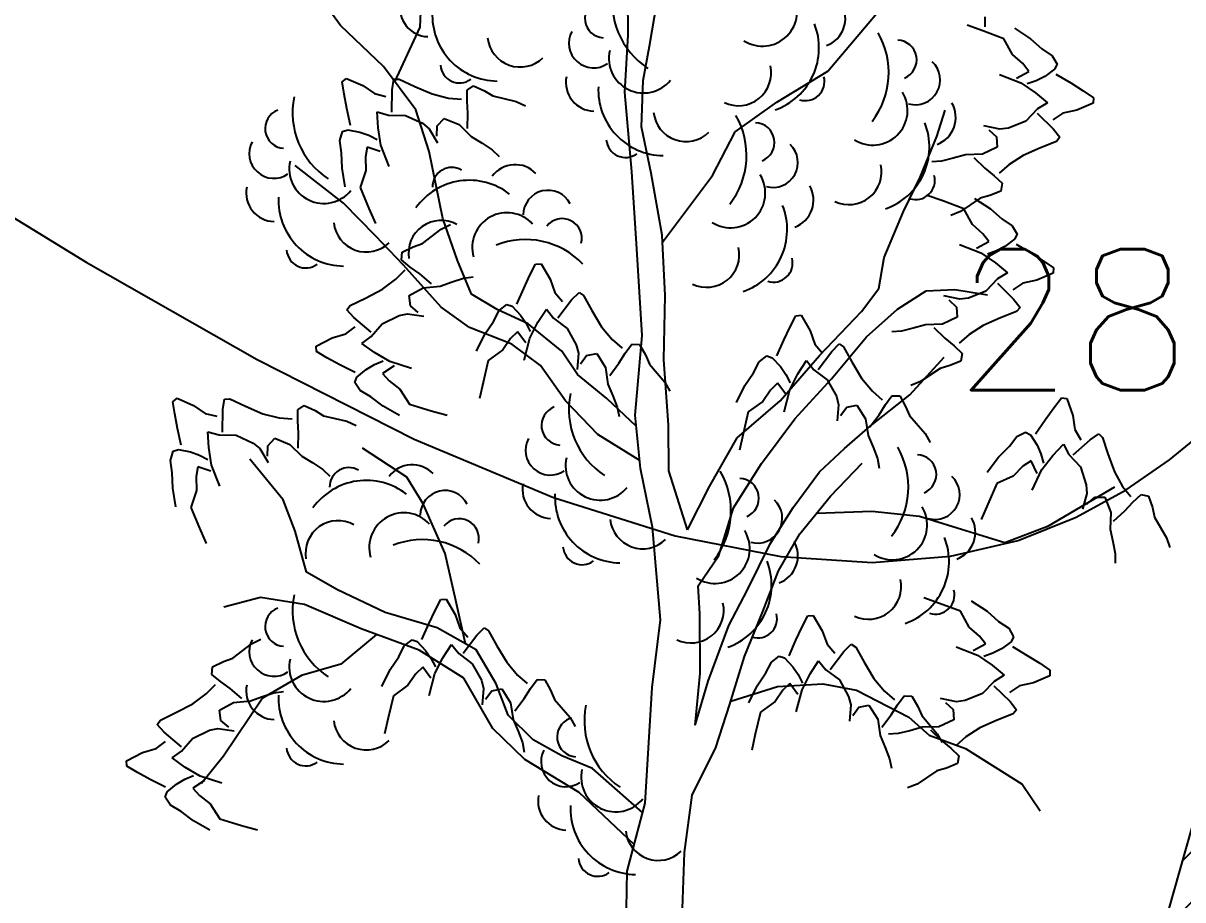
# Model space of a CAD drawing. Extents: x 524954 to 526204, y 9523489 to 9524010.
# Drawn here: x 525864.15 to 525872.38, y 9523757.46 to 9523763.68 of the extents above; entities that cross this region are included whole.
import ezdxf
from ezdxf.enums import TextEntityAlignment as Align

# ---------------------------------------------------------------- set-up
doc = ezdxf.new("R2010")
doc.units = 0
doc.header["$PDMODE"] = 33
doc.header["$PDSIZE"] = 0.1
doc.linetypes.add('ACAD_ISO12W100', pattern=[21, 12, -3, 0, -3, 0, -3])
for name, color, linetype in [('Arbre', 34, 'ACAD_ISO12W100'), ('Cloture', 7, 'Continuous'), ('CN_02_00', 4, 'Continuous'), ('Murs', 1, 'Continuous'), ('TopoAlt', 3, 'Continuous'), ('TOPOJIS', 7, 'Continuous')]:
    doc.layers.add(name, color=color, linetype=linetype)
doc.styles.add('Simplex 1.0', font='Simplex.shx', dxfattribs={"width": 0.99, "height": 1})

# ---------------------------------------------------------------- blocks, each defined once
blk = doc.blocks.new('TCPOINT M')
at = {"color": 0}
blk.add_point((0, 0), dxfattribs=at)
at = {"layer": 'TopoAlt', "style": 'Simplex 1.0', "width": 0.99}
blk.add_attdef('ALT', (0.15, 0.15), '', height=1, dxfattribs=at)
blk = doc.blocks.new('v088')
at = {"linetype": 'Continuous'}
for p, q in [((-1.8121, 9.0349), (-1.7966, 9.483)), ((-0.337, 8.9787), (-0.339, 9.3704)), ((-2.3783, 9.048), (-2.4742, 9.1766)), ((-0.1861, 8.901), (-0.1306, 9.2193)), ((1.08, 8.7222), (1.4442, 9.1527)), ((2.1964, 9.1077), (2.1964, 9.0385)), ((-2.0737, 8.7558), (-2.3783, 9.048)), ((-1.992, 8.6473), (-1.8121, 9.0349)), ((-0.3597, 8.574), (-0.337, 8.9787)), ((2.1801, 9.009), (2.0697, 9.0483)), ((2.3301, 8.953), (2.1801, 9.009)), ((2.4064, 9.0272), (2.519, 8.9533)), ((-0.2308, 8.6575), (-0.1861, 8.901)), ((2.3912, 8.8412), (2.3301, 8.953)), ((2.519, 8.9533), (2.6006, 8.8814)), ((2.4646, 8.7765), (2.3912, 8.8412)), ((2.6006, 8.8814), (2.6731, 8.832)), ((2.6731, 8.832), (2.7077, 8.7725)), ((-1.8434, 8.4497), (-2.0737, 8.7558)), ((2.5067, 8.7213), (2.4646, 8.7765)), ((2.6907, 8.7368), (2.6207, 8.6861)), ((2.7077, 8.7725), (2.6907, 8.7368)), ((-2.3661, 8.6466), (-2.3369, 8.6719)), ((-2.3527, 8.5599), (-2.3661, 8.6466)), ((-2.3369, 8.6719), (-2.2212, 8.6209)), ((-2.0108, 8.5916), (-1.9993, 8.6654)), ((-1.9993, 8.6654), (-1.9613, 8.6665)), ((-1.9613, 8.6665), (-1.8509, 8.6153)), ((-0.2426, 8.3277), (-0.2308, 8.6575)), ((0.7177, 8.5032), (1.08, 8.7222)), ((2.2998, 8.7005), (2.4501, 8.6406)), ((2.421, 8.6735), (2.5067, 8.7213)), ((2.5609, 8.6554), (2.4969, 8.632)), ((2.6207, 8.6861), (2.5609, 8.6554)), ((2.7005, 8.7027), (2.8047, 8.6399)), ((-2.2212, 8.6209), (-2.1379, 8.5634)), ((-2.1379, 8.5634), (-2.0557, 8.544)), ((-2.0143, 8.4309), (-2.0108, 8.5916)), ((-1.8509, 8.6153), (-1.7269, 8.5617)), ((-1.7269, 8.5617), (-1.6118, 8.5324)), ((-1.4805, 8.509), (-1.4801, 8.5879)), ((-1.4801, 8.5879), (-1.4347, 8.6192)), ((-1.4347, 8.6192), (-1.3575, 8.5833)), ((-1.3575, 8.5833), (-1.2966, 8.547)), ((-0.3105, 8.0091), (-0.3597, 8.574)), ((2.4501, 8.6406), (2.5548, 8.5702)), ((2.5548, 8.5702), (2.6402, 8.4985)), ((2.8047, 8.6399), (2.8931, 8.5838)), ((2.8931, 8.5838), (2.9656, 8.5345)), ((-2.3334, 8.4571), (-2.3527, 8.5599)), ((-1.6118, 8.5324), (-1.519, 8.5242)), ((-1.4754, 8.4248), (-1.4805, 8.509)), ((-1.2966, 8.547), (-1.1322, 8.5082)), ((-1.1322, 8.5082), (-1.066, 8.4775)), ((0.4236, 8.2918), (0.7177, 8.5032)), ((2.6402, 8.4985), (2.5697, 8.4555)), ((2.9641, 8.4958), (2.8478, 8.4461)), ((2.9656, 8.5345), (2.9641, 8.4958)), ((-2.3082, 8.3381), (-2.3334, 8.4571)), ((-2.1178, 8.4334), (-2.0382, 8.4112)), ((-2.1118, 8.322), (-2.1178, 8.4334)), ((-2.0382, 8.4112), (-1.9184, 8.4092)), ((-1.9184, 8.4092), (-1.7971, 8.3529)), ((-1.7501, 8.1531), (-1.8434, 8.4497)), ((-1.4776, 8.3159), (-1.4754, 8.4248)), ((1.8546, 8.2596), (1.9129, 8.4473)), ((2.5697, 8.4555), (2.4865, 8.3693)), ((2.5678, 8.4245), (2.6828, 8.3123)), ((2.749, 8.4244), (2.6787, 8.3776)), ((2.8478, 8.4461), (2.749, 8.4244)), ((-2.0919, 8.1974), (-2.1118, 8.322)), ((-1.7971, 8.3529), (-1.7497, 8.3134)), ((-1.6937, 8.2606), (-1.6931, 8.3341)), ((-1.6931, 8.3341), (-1.643, 8.3873)), ((-1.643, 8.3873), (-1.5356, 8.3441)), ((-1.5356, 8.3441), (-1.4515, 8.2595)), ((-0.1735, 7.9995), (-0.2426, 8.3277)), ((2.3013, 8.3113), (2.188, 8.335)), ((2.3625, 8.3191), (2.3013, 8.3113)), ((2.4865, 8.3693), (2.3625, 8.3191)), ((-2.384, 8.2298), (-2.3641, 8.2956)), ((-2.3641, 8.2956), (-2.3264, 8.3076)), ((-2.3264, 8.3076), (-2.2415, 8.291)), ((-2.2415, 8.291), (-2.1783, 8.2684)), ((-2.1783, 8.2684), (-2.1175, 8.2375)), ((-1.7497, 8.3134), (-1.6897, 8.2145)), ((-1.4515, 8.2595), (-1.374, 8.2128)), ((0.2621, 7.9837), (0.4236, 8.2918)), ((1.7363, 7.971), (1.8546, 8.2596)), ((2.2245, 8.3065), (2.2778, 8.2559)), ((2.2778, 8.2559), (2.2824, 8.183)), ((2.6828, 8.3123), (2.7289, 8.2536)), ((2.7289, 8.2536), (2.7037, 8.225)), ((-2.3706, 8.1431), (-2.384, 8.2298)), ((-2.1895, 8.1837), (-2.2011, 8.1153)), ((-2.0961, 8.1537), (-2.1895, 8.1837)), ((-2.0331, 8.0467), (-2.0919, 8.1974)), ((-1.6531, 7.6763), (-1.7501, 8.1531)), ((-1.374, 8.2128), (-1.3019, 8.1659)), ((-1.3019, 8.1659), (-1.2515, 8.1184)), ((2.2824, 8.183), (2.1776, 8.1339)), ((2.591, 8.1793), (2.4672, 8.1253)), ((2.7037, 8.225), (2.591, 8.1793)), ((-2.3674, 8.0343), (-2.3706, 8.1431)), ((-2.2011, 8.1153), (-2.1982, 8.0174)), ((1.8878, 8.0848), (1.8187, 8.0804)), ((1.9713, 8.1055), (1.8878, 8.0848)), ((2.0584, 8.1303), (1.9713, 8.1055)), ((2.1776, 8.1339), (2.0584, 8.1303)), ((2.1174, 8.1109), (2.1954, 8.0349)), ((2.4672, 8.1253), (2.3672, 8.0611)), ((-2.3581, 7.786), (-2.6995, 8.0525)), ((-2.3445, 7.9016), (-2.3674, 8.0343)), ((-2.1982, 8.0174), (-2.2383, 7.8966)), ((-0.2742, 7.4626), (-0.3105, 8.0091)), ((-0.0959, 7.5596), (-0.1735, 7.9995)), ((2.1954, 8.0349), (2.2605, 7.9811)), ((2.3672, 8.0611), (2.2979, 7.9989)), ((-0.0934, 7.5087), (0.2621, 7.9837)), ((1.617, 7.726), (1.7363, 7.971)), ((2.2605, 7.9811), (2.3179, 7.927)), ((2.3179, 7.927), (2.3098, 7.8725)), ((-2.2383, 7.8966), (-2.1768, 7.7487)), ((1.8965, 7.8022), (1.7861, 7.8414)), ((2.1627, 7.8208), (2.0222, 7.7271)), ((2.2308, 7.8405), (2.1627, 7.8208)), ((2.3098, 7.8725), (2.2308, 7.8405)), ((-2.1294, 7.5544), (-2.3581, 7.786)), ((-2.1768, 7.7487), (-2.1302, 7.6412)), ((2.0465, 7.7461), (1.8965, 7.8022)), ((2.1075, 7.6343), (2.0465, 7.7461)), ((2.1227, 7.8203), (2.2353, 7.7465)), ((2.2353, 7.7465), (2.3169, 7.6746)), ((-1.5474, 7.38), (-1.6531, 7.6763)), ((1.4808, 7.3998), (1.617, 7.726)), ((2.0222, 7.7271), (1.9545, 7.6997)), ((2.3169, 7.6746), (2.3894, 7.6252)), ((-1.7972, 7.4997), (-1.6632, 7.6026)), ((-1.6632, 7.6026), (-1.5976, 7.6345)), ((2.1809, 7.5696), (2.1075, 7.6343)), ((2.3894, 7.6252), (2.424, 7.5657)), ((-1.9323, 7.3471), (-2.1294, 7.5544)), ((-1.8638, 7.4754), (-1.7972, 7.4997)), ((-0.0745, 7.1309), (-0.0959, 7.5596)), ((2.0162, 7.4937), (2.1664, 7.4338)), ((2.1373, 7.4666), (2.223, 7.5144)), ((2.223, 7.5144), (2.1809, 7.5696)), ((2.407, 7.5299), (2.337, 7.4793)), ((2.424, 7.5657), (2.407, 7.5299)), ((2.4169, 7.4959), (2.521, 7.4331)), ((-1.9448, 7.3833), (-1.9404, 7.4382)), ((-1.9404, 7.4382), (-1.8638, 7.4754)), ((-0.2365, 6.8477), (-0.2742, 7.4626)), ((2.1664, 7.4338), (2.2711, 7.3633)), ((2.2772, 7.4485), (2.2132, 7.4252)), ((2.337, 7.4793), (2.2772, 7.4485)), ((2.521, 7.4331), (2.6094, 7.377)), ((-1.8839, 7.3331), (-1.9448, 7.3833)), ((-1.6648, 7.048), (-1.9323, 7.3471)), ((-1.8154, 7.2839), (-1.8839, 7.3331)), ((-1.4491, 7.1395), (-1.5474, 7.38)), ((-1.0336, 7.2746), (-0.9936, 7.3527)), ((-0.9936, 7.3527), (-0.9551, 7.3561)), ((-0.9551, 7.3561), (-0.8913, 7.2468)), ((1.4418, 7.1813), (1.4808, 7.3998)), ((2.2711, 7.3633), (2.3565, 7.2916)), ((2.6094, 7.377), (2.6819, 7.3276)), ((2.6819, 7.3276), (2.6805, 7.289)), ((-2.0805, 7.1754), (-1.985, 7.2461)), ((-1.985, 7.2461), (-1.9201, 7.3129)), ((-1.7325, 7.2133), (-1.8154, 7.2839)), ((-1.587, 7.2285), (-1.5051, 7.2548)), ((-1.5051, 7.2548), (-1.4365, 7.2638)), ((-1.0783, 7.18), (-1.0336, 7.2746)), ((-0.8913, 7.2468), (-0.8575, 7.1514)), ((2.286, 7.2486), (2.2028, 7.1624)), ((2.3565, 7.2916), (2.286, 7.2486)), ((2.6805, 7.289), (2.5641, 7.2392)), ((-2.2004, 7.1132), (-2.0805, 7.1754)), ((-1.8923, 7.1303), (-1.791, 7.1862)), ((-1.791, 7.1862), (-1.6722, 7.1979)), ((-1.6722, 7.1979), (-1.587, 7.2285)), ((-1.1277, 7.0688), (-1.0783, 7.18)), ((1.3209, 7.0171), (1.4418, 7.1813)), ((1.5755, 7.0348), (1.778, 7.1634)), ((1.778, 7.1634), (1.983, 7.1739)), ((1.983, 7.1739), (2.2139, 7.1352)), ((2.2028, 7.1624), (2.0788, 7.1122)), ((2.2841, 7.2177), (2.3991, 7.1055)), ((2.4653, 7.2176), (2.395, 7.1707)), ((2.5641, 7.2392), (2.4653, 7.2176)), ((-2.3098, 7.06), (-2.2004, 7.1132)), ((-1.8828, 7.0578), (-1.8923, 7.1303)), ((-1.2665, 7.0314), (-1.4491, 7.1395)), ((-0.8575, 7.1514), (-0.8023, 7.0875)), ((-0.8351, 6.9716), (-0.7381, 7.0997)), ((-0.7381, 7.0997), (-0.6855, 7.1528)), ((-0.6855, 7.1528), (-0.654, 7.1313)), ((-0.654, 7.1313), (-0.5947, 7.0251)), ((-0.0837, 6.6768), (-0.0745, 7.1309)), ((2.0176, 7.1045), (1.9044, 7.1282)), ((1.9408, 7.0996), (1.9941, 7.049)), ((2.0788, 7.1122), (2.0176, 7.1045)), ((2.3991, 7.1055), (2.4452, 7.0467)), ((-2.333, 7.0298), (-2.3098, 7.06)), ((-2.283, 6.9743), (-2.333, 7.0298)), ((-1.963, 6.9891), (-1.9025, 7.0009)), ((-1.9025, 7.0009), (-1.7879, 6.9849)), ((-1.8262, 7.0109), (-1.8828, 7.0578)), ((-1.4628, 6.9029), (-1.6648, 7.048)), ((-1.2925, 6.9474), (-1.2526, 7.0255)), ((-1.0467, 6.9303), (-1.2665, 7.0314)), ((-1.2526, 7.0255), (-1.1978, 7.0672)), ((-1.1978, 7.0672), (-1.1602, 7.0548)), ((-1.1602, 7.0548), (-1.1012, 6.9916)), ((-0.978, 6.9406), (-0.9175, 7.0343)), ((-0.9175, 7.0343), (-0.8661, 6.9697)), ((-0.5947, 7.0251), (-0.5257, 6.909)), ((1.0227, 6.7061), (1.3209, 7.0171)), ((1.3557, 6.8374), (1.5755, 7.0348)), ((1.9941, 7.049), (1.9988, 6.9761)), ((2.4201, 7.0181), (2.3073, 6.9725)), ((2.4452, 7.0467), (2.4201, 7.0181)), ((-2.1607, 6.8701), (-2.283, 6.9743)), ((-2.1606, 6.8391), (-2.0833, 6.9307)), ((-2.0833, 6.9307), (-1.963, 6.9891)), ((-1.3538, 6.8575), (-1.2925, 6.9474)), ((-1.1012, 6.9916), (-1.0633, 6.9361)), ((-1.0633, 6.9361), (-1.0322, 6.8755)), ((-0.8063, 6.7363), (-1.0467, 6.9303)), ((-1.0349, 6.828), (-0.978, 6.9406)), ((-0.8661, 6.9697), (-0.7702, 6.8978)), ((0.8128, 6.9092), (0.8527, 6.9872)), ((0.8527, 6.9872), (0.8913, 6.9906)), ((0.8913, 6.9906), (0.9551, 6.8814)), ((1.7747, 6.9234), (1.6876, 6.8986)), ((1.8939, 6.9271), (1.7747, 6.9234)), ((1.9988, 6.9761), (1.8939, 6.9271)), ((2.1835, 6.9184), (2.0835, 6.8543)), ((2.3073, 6.9725), (2.1835, 6.9184)), ((-2.4387, 6.8298), (-2.3415, 6.858)), ((-2.3415, 6.858), (-2.2745, 6.9095)), ((-2.228, 6.7914), (-2.1606, 6.8391)), ((-1.1618, 6.7848), (-1.4628, 6.9029)), ((-1.413, 6.7366), (-1.3538, 6.8575)), ((-1.122, 6.8741), (-1.1715, 6.8255)), ((-1.0639, 6.7951), (-1.122, 6.8741)), ((-0.7702, 6.8978), (-0.705, 6.781)), ((-0.5257, 6.909), (-0.4496, 6.8178)), ((-0.2869, 6.2807), (-0.2365, 6.8477)), ((0.7681, 6.8145), (0.8128, 6.9092)), ((0.9551, 6.8814), (0.9888, 6.786)), ((1.107, 6.54), (1.3557, 6.8374)), ((1.6041, 6.8779), (1.535, 6.8736)), ((1.6876, 6.8986), (1.6041, 6.8779)), ((1.8337, 6.904), (1.9118, 6.828)), ((2.0835, 6.8543), (2.0142, 6.7921)), ((-2.5514, 6.7723), (-2.4387, 6.8298)), ((-2.5502, 6.7337), (-2.5514, 6.7723)), ((-2.1379, 6.7256), (-2.228, 6.7914)), ((-1.1715, 6.8255), (-1.2266, 6.7446)), ((-0.9597, 6.6336), (-1.1618, 6.7848)), ((-1.0757, 6.6715), (-1.0349, 6.828)), ((-0.705, 6.781), (-0.6897, 6.7213)), ((-0.4496, 6.8178), (-0.3793, 6.7567)), ((-0.357, 6.7218), (-0.3104, 6.7855)), ((-0.3104, 6.7855), (-0.2553, 6.7842)), ((-0.2553, 6.7842), (-0.2138, 6.7099)), ((0.7187, 6.7034), (0.7681, 6.8145)), ((0.9888, 6.786), (1.0441, 6.7221)), ((1.1083, 6.7343), (1.1609, 6.7873)), ((1.1609, 6.7873), (1.1923, 6.7659)), ((1.1923, 6.7659), (1.2517, 6.6597)), ((1.9118, 6.828), (1.9768, 6.7743)), ((1.9768, 6.7743), (2.0342, 6.7201)), ((-2.4746, 6.6893), (-2.5502, 6.7337)), ((-2.3827, 6.6392), (-2.4746, 6.6893)), ((-2.0288, 6.6624), (-2.1379, 6.7256)), ((-1.3299, 6.6702), (-1.3669, 6.5144)), ((-1.2266, 6.7446), (-1.3299, 6.6702)), ((-0.6972, 6.5707), (-0.8063, 6.7363)), ((-0.6897, 6.7213), (-0.6991, 6.6059)), ((-0.6753, 6.6457), (-0.6318, 6.7049)), ((-0.6318, 6.7049), (-0.56, 6.7185)), ((-0.56, 6.7185), (-0.4983, 6.6206)), ((-0.4022, 6.6506), (-0.357, 6.7218)), ((-0.2138, 6.7099), (-0.1857, 6.6447)), ((-0.0491, 6.2111), (-0.0837, 6.6768)), ((0.5938, 6.6601), (0.6485, 6.7018)), ((0.6485, 6.7018), (0.6861, 6.6893)), ((0.6861, 6.6893), (0.7451, 6.6262)), ((0.7433, 6.3831), (1.0227, 6.7061)), ((0.8684, 6.5752), (0.9289, 6.6689)), ((0.9289, 6.6689), (0.9803, 6.6043)), ((1.0112, 6.6062), (1.1083, 6.7343)), ((1.6628, 6.4272), (1.906, 6.6935)), ((2.0342, 6.7201), (2.0261, 6.6656)), ((-2.2745, 6.5836), (-2.3827, 6.6392)), ((-2.2624, 6.5503), (-2.1959, 6.6055)), ((-2.1959, 6.6055), (-2.1384, 6.6402)), ((-2.1384, 6.6402), (-2.076, 6.6678)), ((-1.9976, 6.6315), (-2.0798, 6.5781)), ((-1.8748, 6.6127), (-2.0288, 6.6624)), ((-0.7803, 6.3824), (-0.9597, 6.6336)), ((-0.4983, 6.6206), (-0.4798, 6.5027)), ((-0.4679, 6.5637), (-0.4022, 6.6506)), ((-0.1857, 6.6447), (-0.0753, 6.5169)), ((0.5538, 6.582), (0.5938, 6.6601)), ((0.7451, 6.6262), (0.7831, 6.5707)), ((0.9803, 6.6043), (1.0762, 6.5324)), ((1.2517, 6.6597), (1.3207, 6.5436)), ((1.879, 6.6139), (1.7385, 6.5203)), ((1.9472, 6.6337), (1.879, 6.6139)), ((2.0261, 6.6656), (1.9472, 6.6337)), ((-2.2769, 6.5134), (-2.2624, 6.5503)), ((-2.2384, 6.4564), (-2.2769, 6.5134)), ((-2.0798, 6.5781), (-2.0342, 6.5259)), ((-2.0342, 6.5259), (-1.9565, 6.4662)), ((-1.3669, 6.5144), (-1.3922, 6.3999)), ((-0.4884, 6.4009), (-0.6972, 6.5707)), ((-0.0753, 6.5169), (-0.0397, 6.4532)), ((0.4926, 6.4921), (0.5538, 6.582)), ((0.7244, 6.5087), (0.6749, 6.4601)), ((0.7824, 6.4297), (0.7244, 6.5087)), ((0.7831, 6.5707), (0.8142, 6.5101)), ((0.8114, 6.4626), (0.8684, 6.5752)), ((0.8455, 6.2546), (1.107, 6.54)), ((1.0762, 6.5324), (1.1414, 6.4156)), ((1.3207, 6.5436), (1.3968, 6.4523)), ((1.7385, 6.5203), (1.6708, 6.4929)), ((-2.1628, 6.412), (-2.2384, 6.4564)), ((-1.9565, 6.4662), (-1.8881, 6.3588)), ((-0.4798, 6.5027), (-0.4444, 6.4194)), ((0.4333, 6.3712), (0.4926, 6.4921)), ((0.6749, 6.4601), (0.6198, 6.3792)), ((0.7707, 6.306), (0.8114, 6.4626)), ((1.3814, 6.2037), (1.6628, 6.4272)), ((1.3968, 6.4523), (1.4671, 6.3913)), ((-3.5682, 6.3771), (-3.539, 6.4025)), ((-3.5548, 6.2904), (-3.5682, 6.3771)), ((-3.539, 6.4025), (-3.4232, 6.3514)), ((-3.4232, 6.3514), (-3.3399, 6.2939)), ((-3.2129, 6.3221), (-3.2014, 6.3959)), ((-3.2014, 6.3959), (-3.1633, 6.397)), ((-3.1633, 6.397), (-3.053, 6.3458)), ((-3.053, 6.3458), (-2.929, 6.2922)), ((-2.6821, 6.3185), (-2.6368, 6.3497)), ((-2.6368, 6.3497), (-2.5596, 6.3138)), ((-2.0765, 6.3457), (-2.1628, 6.412)), ((-1.9592, 6.2797), (-2.0765, 6.3457)), ((-1.8881, 6.3588), (-1.7347, 6.313)), ((-0.5514, 6.1446), (-0.7803, 6.3824)), ((-0.2789, 6.2036), (-0.4884, 6.4009)), ((-0.4444, 6.4194), (-0.4135, 6.3391)), ((-0.4135, 6.3391), (-0.4006, 6.2711)), ((0.4379, 6.1217), (0.7433, 6.3831)), ((0.6198, 6.3792), (0.5164, 6.3047)), ((1.1414, 6.4156), (1.1567, 6.3559)), ((1.1567, 6.3559), (1.1472, 6.2405)), ((1.171, 6.2803), (1.2146, 6.3394)), ((1.2146, 6.3394), (1.2864, 6.3531)), ((1.2864, 6.3531), (1.3481, 6.2552)), ((1.4442, 6.2852), (1.4894, 6.3564)), ((1.4894, 6.3564), (1.536, 6.4201)), ((1.536, 6.4201), (1.5911, 6.4188)), ((1.5911, 6.4188), (1.6326, 6.3444)), ((1.6326, 6.3444), (1.6606, 6.2793)), ((2.6849, 6.3343), (2.7388, 6.4036)), ((2.7388, 6.4036), (2.7772, 6.3997)), ((2.7772, 6.3997), (2.8196, 6.2805)), ((-3.5355, 6.1876), (-3.5548, 6.2904)), ((-3.3399, 6.2939), (-3.2577, 6.2746)), ((-3.2164, 6.1615), (-3.2129, 6.3221)), ((-2.929, 6.2922), (-2.8139, 6.2629)), ((-2.8139, 6.2629), (-2.7211, 6.2547)), ((-2.6826, 6.2395), (-2.6821, 6.3185)), ((-2.5596, 6.3138), (-2.4986, 6.2775)), ((-2.4986, 6.2775), (-2.3343, 6.2387)), ((-1.7347, 6.313), (-1.6219, 6.2812)), ((-0.2479, 5.9022), (-0.2869, 6.2807)), ((0.5164, 6.3047), (0.4795, 6.1489)), ((1.3784, 6.1983), (1.4442, 6.2852)), ((1.6606, 6.2793), (1.771, 6.1515)), ((2.6234, 6.2497), (2.6849, 6.3343)), ((2.8196, 6.2805), (2.8349, 6.1805)), ((-3.5103, 6.0686), (-3.5355, 6.1876)), ((-2.6774, 6.1553), (-2.6826, 6.2395)), ((-2.3343, 6.2387), (-2.2681, 6.208)), ((-0.0486, 5.8877), (-0.0491, 6.2111)), ((0.6096, 5.9388), (0.8455, 6.2546)), ((1.1982, 6.0444), (1.3814, 6.2037)), ((1.3481, 6.2552), (1.3665, 6.1373)), ((2.5541, 6.1497), (2.6234, 6.2497)), ((2.8349, 6.1805), (2.8773, 6.1074)), ((-3.3198, 6.1639), (-3.2403, 6.1417)), ((-3.3139, 6.0525), (-3.3198, 6.1639)), ((-3.2403, 6.1417), (-3.1205, 6.1398)), ((-3.1205, 6.1398), (-2.9991, 6.0834)), ((-2.8952, 6.0647), (-2.845, 6.1178)), ((-2.845, 6.1178), (-2.7377, 6.0747)), ((-2.6797, 6.0464), (-2.6774, 6.1553)), ((-0.2539, 5.9607), (-0.5514, 6.1446)), ((0.2399, 5.7756), (0.4379, 6.1217)), ((0.4795, 6.1489), (0.4542, 6.0345)), ((1.3665, 6.1373), (1.4019, 6.054)), ((1.771, 6.1515), (1.8066, 6.0878)), ((2.3695, 6.0612), (2.4234, 6.1305)), ((2.4234, 6.1305), (2.4849, 6.1612)), ((2.4849, 6.1612), (2.5195, 6.142)), ((2.5195, 6.142), (2.5657, 6.0689)), ((2.8234, 5.9997), (2.9427, 6.1074)), ((2.9427, 6.1074), (3.0042, 6.1497)), ((3.0042, 6.1497), (3.0311, 6.1228)), ((3.0311, 6.1228), (3.0696, 6.0074)), ((-3.5861, 5.9603), (-3.5662, 6.0262)), ((-3.5662, 6.0262), (-3.5284, 6.0381)), ((-3.5284, 6.0381), (-3.4436, 6.0215)), ((-3.4436, 6.0215), (-3.3804, 5.9989)), ((-3.294, 5.9279), (-3.3139, 6.0525)), ((-2.9991, 6.0834), (-2.9517, 6.044)), ((-2.9517, 6.044), (-2.8917, 5.945)), ((-2.8958, 5.9912), (-2.8952, 6.0647)), ((-2.7377, 6.0747), (-2.6536, 5.99)), ((-1.9071, 5.8427), (-2.2223, 6.0475)), ((1.0213, 5.879), (1.1982, 6.0444)), ((1.4019, 6.054), (1.4328, 5.9737)), ((2.2926, 5.9843), (2.3695, 6.0612)), ((2.5657, 6.0689), (2.5926, 6.0074)), ((2.6772, 5.9958), (2.7542, 6.0766)), ((2.7542, 6.0766), (2.7926, 6.0035)), ((-3.5727, 5.8736), (-3.5861, 5.9603)), ((-3.3804, 5.9989), (-3.3196, 5.968)), ((-3.2352, 5.7773), (-3.294, 5.9279)), ((-2.7868, 5.6812), (-3.0229, 5.9686)), ((-2.6536, 5.99), (-2.576, 5.9433)), ((-2.576, 5.9433), (-2.5039, 5.8964)), ((0.4109, 5.6237), (0.6096, 5.9388)), ((1.0995, 5.7065), (1.3247, 5.9413)), ((1.4328, 5.9737), (1.4458, 5.9057)), ((2.2118, 5.8766), (2.2926, 5.9843)), ((2.5234, 5.9574), (2.4657, 5.9189)), ((2.5657, 5.8689), (2.5234, 5.9574)), ((2.5926, 6.0074), (2.6118, 5.942)), ((2.6003, 5.8958), (2.6772, 5.9958)), ((2.7926, 6.0035), (2.8734, 5.9151)), ((3.0696, 6.0074), (3.1158, 5.8804)), ((-3.5695, 5.7648), (-3.5727, 5.8736)), ((-3.3915, 5.9142), (-3.4031, 5.8459)), ((-3.4031, 5.8459), (-3.4003, 5.748)), ((-3.2981, 5.8843), (-3.3915, 5.9142)), ((-2.5039, 5.8964), (-2.4536, 5.8489)), ((-0.1646, 5.4873), (-0.2479, 5.9022)), ((0.0846, 5.4676), (-0.0486, 5.8877)), ((0.8338, 5.6263), (1.0213, 5.879)), ((2.3964, 5.8497), (2.281, 5.7958)), ((2.4657, 5.9189), (2.3964, 5.8497)), ((2.5311, 5.7497), (2.6003, 5.8958)), ((2.8734, 5.9151), (2.9157, 5.7881)), ((3.1158, 5.8804), (3.1734, 5.7766)), ((-3.5466, 5.6322), (-3.5695, 5.7648)), ((-1.7911, 5.6523), (-1.9071, 5.8427)), ((0.0846, 5.4676), (0.2399, 5.7756)), ((2.281, 5.7958), (2.2156, 5.6496)), ((2.6462, 5.4963), (3.1193, 5.7735)), ((2.9157, 5.7881), (2.9196, 5.7266)), ((3.1734, 5.7766), (3.2311, 5.7035)), ((-3.4003, 5.748), (-3.4403, 5.6271)), ((-2.7013, 5.4591), (-2.7868, 5.6812)), ((0.8812, 5.4407), (1.0995, 5.7065)), ((2.9196, 5.7266), (2.8888, 5.615)), ((2.9196, 5.6496), (2.9734, 5.6996)), ((2.9734, 5.6996), (3.0465, 5.6996)), ((3.0465, 5.6996), (3.0888, 5.5919)), ((3.2465, 5.665), (3.3042, 5.7189)), ((3.3042, 5.7189), (3.3581, 5.7073)), ((3.3581, 5.7073), (3.385, 5.6266)), ((-3.4403, 5.6271), (-3.3789, 5.4792)), ((-1.6346, 5.3011), (-1.7911, 5.6523)), ((0.3061, 5.2857), (0.4109, 5.6237)), ((0.6713, 5.3679), (0.8338, 5.6263)), ((1.0006, 5.5861), (1.394, 5.6007)), ((1.394, 5.6007), (1.7306, 5.5642)), ((2.2156, 5.6496), (2.1695, 5.5419)), ((3.1081, 5.5304), (3.1888, 5.6035)), ((3.1888, 5.6035), (3.2465, 5.665)), ((3.385, 5.6266), (3.4004, 5.5573)), ((1.7306, 5.5642), (1.9997, 5.4827)), ((3.0888, 5.5919), (3.085, 5.4727)), ((3.4004, 5.5573), (3.485, 5.4112)), ((-3.3789, 5.4792), (-3.3323, 5.3717)), ((-2.6206, 5.1685), (-2.7013, 5.4591)), ((-0.1073, 4.8293), (-0.1646, 5.4873)), ((0.7312, 5.1764), (0.8812, 5.4407)), ((1.9997, 5.4827), (2.3377, 5.3779)), ((2.3377, 5.3779), (2.6462, 5.4963)), ((3.085, 5.4727), (3.1042, 5.3842)), ((0.5102, 5.0412), (0.6713, 5.3679)), ((3.1042, 5.3842), (3.1196, 5.2996)), ((3.485, 5.4112), (3.5081, 5.3419)), ((-1.5592, 4.9668), (-1.6346, 5.3011)), ((0.1613, 5.0712), (0.3061, 5.2857)), ((3.1196, 5.2996), (3.1196, 5.2304)), ((-2.4003, 5.0425), (-2.6206, 5.1685)), ((0.6191, 4.888), (0.7312, 5.1764)), ((-2.0611, 4.8817), (-2.4003, 5.0425)), ((0.1717, 4.8724), (0.1613, 5.0712)), ((0.3786, 4.7897), (0.5102, 5.0412)), ((-2.9464, 4.9876), (-3.2062, 4.92)), ((-2.6344, 4.9381), (-2.9464, 4.9876)), ((-1.7068, 4.8945), (-1.6668, 4.9726)), ((-1.6668, 4.9726), (-1.6283, 4.976)), ((-1.6283, 4.976), (-1.5645, 4.8667)), ((-1.4917, 4.6586), (-1.5592, 4.9668)), ((1.8724, 4.9461), (1.762, 4.9854)), ((2.0224, 4.89), (1.8724, 4.9461)), ((2.0987, 4.9642), (2.2113, 4.8904)), ((-2.2328, 4.7662), (-2.6344, 4.9381)), ((-1.6919, 4.7713), (-2.0611, 4.8817)), ((-1.7514, 4.7999), (-1.7068, 4.8945)), ((-1.5645, 4.8667), (-1.5307, 4.7714)), ((0.1743, 4.4496), (0.1717, 4.8724)), ((0.489, 4.5681), (0.6191, 4.888)), ((0.8993, 4.7791), (0.9393, 4.8572)), ((0.9393, 4.8572), (0.9778, 4.8606)), ((0.9778, 4.8606), (1.0416, 4.7513)), ((2.0834, 4.7783), (2.0224, 4.89)), ((2.2113, 4.8904), (2.2929, 4.8185)), ((-1.8008, 4.6887), (-1.7514, 4.7999)), ((-0.1657, 4.3492), (-0.1073, 4.8293)), ((0.2314, 4.3948), (0.3786, 4.7897)), ((0.8546, 4.6845), (0.8993, 4.7791)), ((2.1569, 4.7135), (2.0834, 4.7783)), ((2.2929, 4.8185), (2.3654, 4.7691)), ((-2.1227, 4.7254), (-2.3768, 4.5144)), ((-1.8192, 4.6131), (-2.2328, 4.7662)), ((-1.415, 4.6154), (-1.6919, 4.7713)), ((-1.5307, 4.7714), (-1.4755, 4.7074)), ((-1.5083, 4.5916), (-1.4112, 4.7196)), ((-1.4112, 4.7196), (-1.3587, 4.7727)), ((-1.3587, 4.7727), (-1.3272, 4.7513)), ((-1.3272, 4.7513), (-1.2679, 4.6451)), ((1.0416, 4.7513), (1.0754, 4.656)), ((2.1989, 4.6584), (2.1569, 4.7135)), ((2.3654, 4.7691), (2.4, 4.7096)), ((2.4, 4.7096), (2.383, 4.6739)), ((-3.1435, 4.5571), (-3.0095, 4.66)), ((-3.0095, 4.66), (-2.9439, 4.6918)), ((-1.9657, 4.5674), (-1.9257, 4.6454)), ((-1.9257, 4.6454), (-1.871, 4.6871)), ((-1.871, 4.6871), (-1.8334, 4.6747)), ((-1.8334, 4.6747), (-1.7744, 4.6115)), ((-1.5041, 4.4145), (-1.8192, 4.6131)), ((-1.7744, 4.6115), (-1.7365, 4.5561)), ((-1.6512, 4.5605), (-1.5907, 4.6542)), ((-1.5907, 4.6542), (-1.5392, 4.5896)), ((-1.2732, 4.3758), (-1.415, 4.6154)), ((-1.2679, 4.6451), (-1.1988, 4.529)), ((0.8053, 4.5733), (0.8546, 4.6845)), ((1.0754, 4.656), (1.1306, 4.592)), ((1.1948, 4.6042), (1.2474, 4.6573)), ((1.2474, 4.6573), (1.2789, 4.6359)), ((1.2789, 4.6359), (1.3382, 4.5297)), ((1.9921, 4.6376), (2.1424, 4.5777)), ((2.1133, 4.6106), (2.1989, 4.6584)), ((2.3129, 4.6232), (2.2532, 4.5924)), ((2.383, 4.6739), (2.3129, 4.6232)), ((2.3928, 4.6398), (2.497, 4.577)), ((-3.2867, 4.4956), (-3.2101, 4.5328)), ((-3.2101, 4.5328), (-3.1435, 4.5571)), ((-2.0269, 4.4774), (-1.9657, 4.5674)), ((-1.7365, 4.5561), (-1.7054, 4.4954)), ((-1.7081, 4.4479), (-1.6512, 4.5605)), ((-1.5392, 4.5896), (-1.4434, 4.5178)), ((-1.1988, 4.529), (-1.1228, 4.4377)), ((0.3841, 4.2301), (0.489, 4.5681)), ((0.6404, 4.452), (0.6804, 4.53)), ((0.6804, 4.53), (0.7351, 4.5718)), ((0.7351, 4.5718), (0.7727, 4.5593)), ((0.7727, 4.5593), (0.8317, 4.4961)), ((0.9549, 4.4451), (1.0154, 4.5388)), ((1.0154, 4.5388), (1.0668, 4.4742)), ((1.0978, 4.4762), (1.1948, 4.6042)), ((1.3382, 4.5297), (1.4072, 4.4136)), ((2.1424, 4.5777), (2.247, 4.5072)), ((2.2532, 4.5924), (2.1892, 4.5691)), ((2.497, 4.577), (2.5853, 4.5209)), ((-3.2911, 4.4407), (-3.2867, 4.4956)), ((-2.3768, 4.5144), (-2.655, 4.434)), ((-2.0862, 4.3565), (-2.0269, 4.4774)), ((-1.8447, 4.4455), (-1.8998, 4.3645)), ((-1.7952, 4.494), (-1.8447, 4.4455)), ((-1.7371, 4.415), (-1.7952, 4.494)), ((-1.7488, 4.2914), (-1.7081, 4.4479)), ((-1.4434, 4.5178), (-1.3781, 4.401)), ((0.1384, 4.0819), (0.1743, 4.4496)), ((0.5791, 4.362), (0.6404, 4.452)), ((0.8317, 4.4961), (0.8696, 4.4407)), ((1.0668, 4.4742), (1.1627, 4.4024)), ((2.247, 4.5072), (2.3325, 4.4356)), ((2.5853, 4.5209), (2.6578, 4.4715)), ((2.6578, 4.4715), (2.6564, 4.4329)), ((-3.3314, 4.3035), (-3.2664, 4.3702)), ((-3.2303, 4.3905), (-3.2911, 4.4407)), ((-3.1617, 4.3413), (-3.2303, 4.3905)), ((-2.655, 4.434), (-2.9315, 4.2727)), ((-1.8998, 4.3645), (-2.0031, 4.2901)), ((-1.2976, 4.0581), (-1.5041, 4.4145)), ((-1.3781, 4.401), (-1.3629, 4.3412)), ((-1.1877, 4.1537), (-1.2732, 4.3758)), ((-1.1228, 4.4377), (-1.0524, 4.3767)), ((-1.0302, 4.3418), (-0.9835, 4.4054)), ((-0.9835, 4.4054), (-0.9285, 4.4041)), ((-0.9285, 4.4041), (-0.8869, 4.3298)), ((0.1384, 4.0819), (0.2314, 4.3948)), ((0.7235, 4.3553), (1.0465, 4.3745)), ((0.8109, 4.3786), (0.7614, 4.3301)), ((0.869, 4.2996), (0.8109, 4.3786)), ((0.8696, 4.4407), (0.9007, 4.38)), ((0.898, 4.3325), (0.9549, 4.4451)), ((1.0465, 4.3745), (1.2838, 4.3297)), ((1.1627, 4.4024), (1.228, 4.2856)), ((1.4072, 4.4136), (1.4833, 4.3223)), ((2.262, 4.3926), (2.1788, 4.3064)), ((2.3325, 4.4356), (2.262, 4.3926)), ((2.5401, 4.3831), (2.4412, 4.3615)), ((2.6564, 4.4329), (2.5401, 4.3831)), ((-3.4268, 4.2328), (-3.3314, 4.3035)), ((-3.0788, 4.2707), (-3.1617, 4.3413)), ((-3.0186, 4.2553), (-2.9333, 4.2859)), ((-2.9333, 4.2859), (-2.8514, 4.3121)), ((-2.8514, 4.3121), (-2.7828, 4.3211)), ((-2.0031, 4.2901), (-2.0401, 4.1343)), ((-1.3629, 4.3412), (-1.3723, 4.2259)), ((-1.3485, 4.2656), (-1.3049, 4.3248)), ((-1.3049, 4.3248), (-1.2331, 4.3384)), ((-1.2331, 4.3384), (-1.1715, 4.2405)), ((-1.0754, 4.2705), (-1.0302, 4.3418)), ((-0.8869, 4.3298), (-0.8589, 4.2646)), ((-0.2169, 3.5272), (-0.1657, 4.3492)), ((0.3911, 4.2526), (0.7235, 4.3553)), ((0.5199, 4.2411), (0.5791, 4.362)), ((0.7614, 4.3301), (0.7063, 4.2491)), ((0.8572, 4.176), (0.898, 4.3325)), ((1.228, 4.2856), (1.2432, 4.2258)), ((1.2838, 4.3297), (1.6547, 4.1385)), ((1.4833, 4.3223), (1.5536, 4.2613)), ((1.5759, 4.2264), (1.6226, 4.29)), ((1.6226, 4.29), (1.6776, 4.2887)), ((1.6776, 4.2887), (1.7191, 4.2144)), ((2.1788, 4.3064), (2.0548, 4.2561)), ((2.2601, 4.3616), (2.3751, 4.2494)), ((2.4412, 4.3615), (2.371, 4.3146)), ((-3.5467, 4.1705), (-3.4268, 4.2328)), ((-3.2386, 4.1877), (-3.1373, 4.2436)), ((-2.9315, 4.2727), (-3.209, 3.8627)), ((-3.1373, 4.2436), (-3.0186, 4.2553)), ((-1.1715, 4.2405), (-1.153, 4.1227)), ((-1.1411, 4.1837), (-1.0754, 4.2705)), ((-0.8589, 4.2646), (-0.7485, 4.1368)), ((0.2848, 3.9233), (0.3841, 4.2301)), ((0.7063, 4.2491), (0.603, 4.1747)), ((1.2432, 4.2258), (1.2338, 4.1105)), ((1.2576, 4.1502), (1.3011, 4.2094)), ((1.3011, 4.2094), (1.373, 4.223)), ((1.373, 4.223), (1.4346, 4.1251)), ((1.5307, 4.1551), (1.5759, 4.2264)), ((1.7191, 4.2144), (1.7472, 4.1493)), ((1.9936, 4.2484), (1.8803, 4.2721)), ((1.9168, 4.2436), (1.9701, 4.193)), ((2.0548, 4.2561), (1.9936, 4.2484)), ((2.3751, 4.2494), (2.4212, 4.1906)), ((-3.6793, 4.0872), (-3.6561, 4.1174)), ((-3.6561, 4.1174), (-3.5467, 4.1705)), ((-3.2291, 4.1152), (-3.2386, 4.1877)), ((-2.0401, 4.1343), (-2.0653, 4.0199)), ((-1.0099, 3.9771), (-1.1877, 4.1537)), ((-1.153, 4.1227), (-1.1176, 4.0393)), ((-0.7485, 4.1368), (-0.7129, 4.0731)), ((0.603, 4.1747), (0.566, 4.0189)), ((1.4346, 4.1251), (1.4531, 4.0073)), ((1.465, 4.0683), (1.5307, 4.1551)), ((1.6547, 4.1385), (1.8004, 4.0109)), ((1.7472, 4.1493), (1.8576, 4.0214)), ((1.9747, 4.12), (1.8699, 4.071)), ((1.9701, 4.193), (1.9747, 4.12)), ((2.2833, 4.1164), (2.1595, 4.0623)), ((2.396, 4.1621), (2.2833, 4.1164)), ((2.4212, 4.1906), (2.396, 4.1621)), ((-3.6294, 4.0317), (-3.6793, 4.0872)), ((-3.4297, 3.988), (-3.3093, 4.0465)), ((-3.3093, 4.0465), (-3.2488, 4.0583)), ((-3.2488, 4.0583), (-3.1342, 4.0423)), ((-3.1725, 4.0683), (-3.2291, 4.1152)), ((-1.0692, 3.839), (-1.2976, 4.0581)), ((-1.1176, 4.0393), (-1.0867, 3.9591)), ((1.6636, 4.0426), (1.5801, 4.0219)), ((1.7506, 4.0673), (1.6636, 4.0426)), ((1.8699, 4.071), (1.7506, 4.0673)), ((1.8097, 4.0479), (1.8877, 3.9719)), ((2.1595, 4.0623), (2.0595, 3.9982)), ((-3.6878, 3.9154), (-3.6208, 3.9668)), ((-3.5071, 3.9275), (-3.6294, 4.0317)), ((-3.5069, 3.8964), (-3.4297, 3.988)), ((-1.0867, 3.9591), (-1.0738, 3.891)), ((-0.8085, 3.8631), (-1.0099, 3.9771)), ((0.566, 4.0189), (0.5407, 3.9045)), ((1.4531, 4.0073), (1.4885, 3.9239)), ((1.5801, 4.0219), (1.511, 4.0175)), ((1.8004, 4.0109), (2.0573, 3.9168)), ((1.8576, 4.0214), (1.8932, 3.9577)), ((1.8877, 3.9719), (1.9528, 3.9182)), ((2.0595, 3.9982), (1.9902, 3.936)), ((-3.8977, 3.8297), (-3.785, 3.8871)), ((-3.785, 3.8871), (-3.6878, 3.9154)), ((-3.5743, 3.8488), (-3.5069, 3.8964)), ((0.1177, 3.584), (0.2848, 3.9233)), ((1.4885, 3.9239), (1.5194, 3.8437)), ((1.9528, 3.9182), (2.0102, 3.864)), ((2.0573, 3.9168), (2.4606, 3.664)), ((-3.8965, 3.791), (-3.8977, 3.8297)), ((-3.8209, 3.7466), (-3.8965, 3.791)), ((-3.4842, 3.783), (-3.5743, 3.8488)), ((-3.209, 3.8627), (-3.3666, 3.6666)), ((-0.6849, 3.6045), (-1.0692, 3.839)), ((-0.589, 3.7744), (-0.8085, 3.8631)), ((1.5194, 3.8437), (1.5323, 3.7756)), ((2.002, 3.8096), (1.9231, 3.7776)), ((2.0102, 3.864), (2.002, 3.8096)), ((-3.729, 3.6966), (-3.8209, 3.7466)), ((-3.4847, 3.6976), (-3.4223, 3.7252)), ((-3.3751, 3.7197), (-3.4842, 3.783)), ((-3.2212, 3.6701), (-3.3751, 3.7197)), ((-0.2343, 3.4611), (-0.589, 3.7744)), ((1.855, 3.7579), (1.7144, 3.6642)), ((1.9231, 3.7776), (1.855, 3.7579)), ((-3.6208, 3.641), (-3.729, 3.6966)), ((-3.6087, 3.6076), (-3.5422, 3.6629)), ((-3.5422, 3.6629), (-3.4847, 3.6976)), ((-3.3439, 3.6889), (-3.4261, 3.6355)), ((-3.4261, 3.6355), (-3.3805, 3.5833)), ((1.7144, 3.6642), (1.6468, 3.6368)), ((2.4606, 3.664), (2.589, 3.4739)), ((-3.6232, 3.5708), (-3.6087, 3.6076)), ((-3.5847, 3.5138), (-3.6232, 3.5708)), ((-3.3805, 3.5833), (-3.3028, 3.5236)), ((-0.2941, 3.234), (-0.6849, 3.6045)), ((0.064, 3.1786), (0.1177, 3.584)), ((-3.5091, 3.4694), (-3.5847, 3.5138)), ((-3.4228, 3.4031), (-3.5091, 3.4694)), ((-3.3028, 3.5236), (-3.2344, 3.4162)), ((-0.3436, 3.0457), (-0.2169, 3.5272)), ((-3.3055, 3.337), (-3.4228, 3.4031)), ((-3.2344, 3.4162), (-3.081, 3.3703)), ((-3.081, 3.3703), (-2.9682, 3.3386)), ((0.0445, 2.6247), (0.064, 3.1786)), ((-0.3518, 2.5418), (-0.3436, 3.0457))]:
    blk.add_line(p, q, dxfattribs=at)
for centre, major_axis, start_param, end_param in [((0.1148, 9.2139), (-0.3995, 0.3995), 0.587708, 1.773422), ((-0.5045, 9.0993), (0.099, 0.099), 1.149268, 3.862844), ((0.617, 9.1466), (-0.1741, 0.1741), 1.793126, 4.475865), ((-1.7527, 9.1724), (-0.1445, 0.1445), 0.590553, 2.325666), ((-1.2605, 9.1191), (0.3298, 0.3298), 2.307735, 3.914618), ((1.0008, 9.0963), (-0.1445, 0.1445), 2.713295, 4.448408), ((0.5518, 8.8878), (-0.3298, 0.3298), 2.69514, 4.302022), ((-0.5819, 8.9225), (0.1246, 0.1246), 1.864761, 4.52862), ((0.9486, 8.7133), (-0.3995, 0.3995), 3.265538, 4.451253), ((-1.1039, 8.9843), (0.1641, 0.1641), 2.463212, 4.701636), ((1.5719, 8.8034), (0.099, 0.099), 4.31771, 7.031286), ((-0.2273, 8.8143), (0.1741, 0.1741), 2.133893, 4.816631), ((-1.5338, 8.7756), (0.0964, 0.0964), 2.435534, 4.557933), ((0.4467, 8.71), (-0.1641, 0.1641), 1.908121, 4.146545), ((1.7019, 8.6608), (0.1246, 0.1246), 3.651933, 6.315792), ((-0.5746, 8.6435), (0.1445, 0.1445), 2.161349, 3.896462), ((0.9208, 8.6502), (0.0964, 0.0964), 3.62262, 5.745019), ((-0.0825, 8.5902), (0.3298, 0.3298), 2.307735, 3.914618), ((1.4008, 8.4446), (0.1741, 0.1741), 3.363922, 6.046661), ((-2.1547, 8.4302), (0.3995, 0.3995), 2.158504, 3.344219), ((1.7845, 8.3943), (-0.1445, 0.1445), 2.713295, 4.448408), ((-2.774, 8.3155), (-0.099, 0.099), -0.421529, 2.292047), ((0.0741, 8.4554), (0.1641, 0.1641), 2.463212, 4.701636), ((-0.0612, 8.1267), (-0.3995, 0.3995), 3.265538, 4.451253), ((0.5622, 8.2168), (0.099, 0.099), 4.31771, 7.031286), ((1.3355, 8.1858), (-0.3298, 0.3298), 2.69514, 4.302022), ((-0.3558, 8.2467), (0.0964, 0.0964), 2.435534, 4.557933), ((-2.8514, 8.1388), (-0.1246, 0.1246), 0.293965, 2.957824), ((0.6922, 8.0742), (-0.1246, 0.1246), 2.081137, 4.744996), ((-2.4968, 8.0306), (0.1741, 0.1741), 2.133893, 4.816631), ((-1.5891, 7.9031), (0.0964, 0.0964), 0.254619, 2.377018), ((-1.1385, 7.8551), (-0.1445, 0.1445), 4.692823, 6.427936), ((0.391, 7.858), (0.1741, 0.1741), 3.363922, 6.046661), ((1.2305, 8.008), (0.1641, 0.1641), 3.478918, 5.717341), ((-1.4642, 7.4823), (0.3298, 0.3298), 0.12682, 1.733702), ((0.7748, 7.8077), (-0.1445, 0.1445), 2.713295, 4.448408), ((1.7045, 7.9482), (-0.0964, 0.0964), 2.051824, 4.174223), ((-2.8441, 7.8598), (-0.1445, 0.1445), 0.590553, 2.325666), ((-2.352, 7.8064), (0.3298, 0.3298), 2.307735, 3.914618), ((-0.9057, 7.7012), (0.1246, 0.1246), 5.967031, 8.63089), ((-1.1975, 7.4726), (-0.1741, 0.1741), 4.665366, 7.348105), ((0.3258, 7.5992), (0.3298, 0.3298), 4.265936, 5.872819), ((-1.6643, 7.4312), (-0.1641, 0.1641), -1.288499, 0.949924), ((-0.8052, 7.5365), (-0.099, 0.099), 3.680741, 6.394318), ((-2.1954, 7.6717), (0.1641, 0.1641), 2.463212, 4.701636), ((-1.0661, 6.9632), (-0.3995, 0.3995), 4.689978, 5.875693), ((-2.6253, 7.463), (0.0964, 0.0964), 2.435534, 4.557933), ((0.2207, 7.4214), (0.1641, 0.1641), 3.478918, 5.717341), ((0.6948, 7.3616), (-0.0964, 0.0964), 2.051824, 4.174223), ((-0.1929, 6.3242), (-0.3995, 0.3995), 0.587708, 1.773422), ((-0.8122, 6.2095), (-0.099, 0.099), -0.421529, 2.292047), ((-0.8896, 6.0328), (0.1246, 0.1246), 1.864761, 4.52862), ((1.088, 5.7707), (-0.3995, 0.3995), 3.265538, 4.451253), ((-1.8693, 5.7251), (0.1445, 0.1445), 6.263619, 7.998733), ((-0.535, 5.9246), (0.1741, 0.1741), 2.133893, 4.816631), ((1.7113, 5.8608), (0.099, 0.099), 4.31771, 7.031286), ((-2.32, 5.773), (0.0964, 0.0964), 0.254619, 2.377018), ((-0.1718, 5.6024), (0.3995, 0.3995), 4.836335, 6.022049), ((1.8413, 5.7182), (-0.1246, 0.1246), 2.081137, 4.744996), ((-2.1951, 5.3523), (0.3298, 0.3298), 0.12682, 1.733702), ((-0.8824, 5.7538), (-0.1445, 0.1445), 0.590553, 2.325666), ((0.4516, 5.6925), (0.099, 0.099), 4.31771, 7.031286), ((-1.6366, 5.5711), (-0.1246, 0.1246), 4.396235, 7.060094), ((-0.3902, 5.7004), (0.3298, 0.3298), 2.307735, 3.914618), ((-1.9284, 5.3425), (0.1741, 0.1741), 6.236163, 8.918901), ((0.5816, 5.5499), (0.1246, 0.1246), 3.651933, 6.315792), ((1.5402, 5.502), (0.1741, 0.1741), 3.363922, 6.046661), ((-2.3952, 5.3012), (-0.1641, 0.1641), -1.288499, 0.949924), ((-1.536, 5.4064), (0.099, 0.099), 5.251538, 7.965114), ((-0.2336, 5.5657), (-0.1641, 0.1641), 0.892416, 3.130839), ((1.924, 5.4517), (-0.1445, 0.1445), 2.713295, 4.448408), ((-1.7969, 4.8332), (0.3995, 0.3995), 6.260774, 7.446489), ((0.2804, 5.3337), (0.1741, 0.1741), 3.363922, 6.046661), ((0.6642, 5.2834), (-0.1445, 0.1445), 2.713295, 4.448408), ((1.4749, 5.2432), (0.3298, 0.3298), 4.265936, 5.872819), ((-0.6635, 5.357), (0.0964, 0.0964), 2.435534, 4.557933), ((0.2152, 5.0749), (-0.3298, 0.3298), 2.69514, 4.302022), ((1.3699, 5.0654), (-0.1641, 0.1641), 1.908121, 4.146545), ((1.844, 5.0056), (-0.0964, 0.0964), 2.051824, 4.174223), ((-2.1547, 4.8961), (-0.3995, 0.3995), 0.587708, 1.773422), ((0.1101, 4.8971), (-0.1641, 0.1641), 1.908121, 4.146545), ((-2.774, 4.7815), (-0.099, 0.099), -0.421529, 2.292047), ((0.5842, 4.8373), (0.0964, 0.0964), 3.62262, 5.745019), ((-2.8514, 4.6047), (-0.1246, 0.1246), 0.293965, 2.957824), ((-2.4968, 4.4965), (0.1741, 0.1741), 2.133893, 4.816631), ((-2.8441, 4.3258), (-0.1445, 0.1445), 0.590553, 2.325666), ((-2.352, 4.2724), (0.3298, 0.3298), 2.307735, 3.914618), ((-0.0823, 4.1124), (0.3995, 0.3995), 2.158504, 3.344219), ((-0.7016, 3.9977), (0.099, 0.099), 1.149268, 3.862844), ((-2.1954, 4.1377), (0.1641, 0.1641), 2.463212, 4.701636), ((-2.6253, 3.929), (0.0964, 0.0964), 2.435534, 4.557933), ((-0.779, 3.821), (0.1246, 0.1246), 1.864761, 4.52862), ((-0.4244, 3.7128), (0.1741, 0.1741), 2.133893, 4.816631), ((-0.7718, 3.542), (-0.1445, 0.1445), 0.590553, 2.325666), ((-0.2796, 3.4886), (0.3298, 0.3298), 2.307735, 3.914618), ((-0.1231, 3.3539), (0.1641, 0.1641), 2.463212, 4.701636), ((-0.5529, 3.1452), (0.0964, 0.0964), 2.435534, 4.557933)]:
    blk.add_ellipse(centre, major_axis=major_axis, ratio=1, start_param=start_param, end_param=end_param, dxfattribs=at)

msp = doc.modelspace()

# ---------------------------------------------------------------- hatches: boundary and pattern name
at = {"layer": 'Murs'}
h = msp.add_hatch(dxfattribs=at)
h.set_pattern_fill('_U', color=256, scale=0.25, angle=45, style=0, pattern_type=0)
h.set_pattern_definition([(45, (0, 0), (-0.1767766952966, 0.1767766952966), [])])
h.paths.add_polyline_path([(525874.3727, 9523763.858), (525868.2379, 9523742.2147), (525828.7389, 9523750.6009), (525831.1541, 9523766.3378), (525831.4012, 9523766.2999), (525829.0218, 9523750.7964), (525868.0612, 9523742.5078), (525874.1322, 9523763.9262)])

# ---------------------------------------------------------------- linework, layer by layer
at = {"layer": 'Cloture', "flags": 128}
msp.add_lwpolyline([(525874.1322, 9523763.9262), (525868.0612, 9523742.5078), (525829.0218, 9523750.7964), (525831.4012, 9523766.2999)], dxfattribs=at)
at = {"layer": 'CN_02_00', "elevation": 288, "flags": 128}
msp.add_lwpolyline([(525859.5512, 9523765.2633), (525860.7649, 9523764.4374), (525862.0365, 9523763.5913), (525863.3271, 9523762.7611), (525864.5981, 9523761.983), (525865.8107, 9523761.2931), (525866.9261, 9523760.7276), (525867.914, 9523760.3136), (525868.7774, 9523760.0418), (525869.5276, 9523759.8938), (525870.176, 9523759.8513), (525870.734, 9523759.8959), (525871.213, 9523760.0092), (525871.6243, 9523760.1729), (525871.9793, 9523760.3686), (525872.2883, 9523760.5801), (525872.5575, 9523760.8)], dxfattribs=at)

# ---------------------------------------------------------------- block references
at = {"layer": 'Arbre'}
msp.add_blockref('v088', (525868.7813, 9523754.6158), dxfattribs=at)
at = {"layer": 'TOPOJIS'}
ref = msp.add_blockref('TCPOINT M', (525875.4688, 9523761.0251, 287.41), dxfattribs=at)
ref.add_attrib('ALT', '287.41', dxfattribs={"layer": 'TopoAlt', "height": 1, "style": 'Simplex 1.0', "width": 0.99}).set_placement((525875.4188, 9523761.0751, 287.41), align=Align.RIGHT)

doc.saveas('drawing.dxf')
